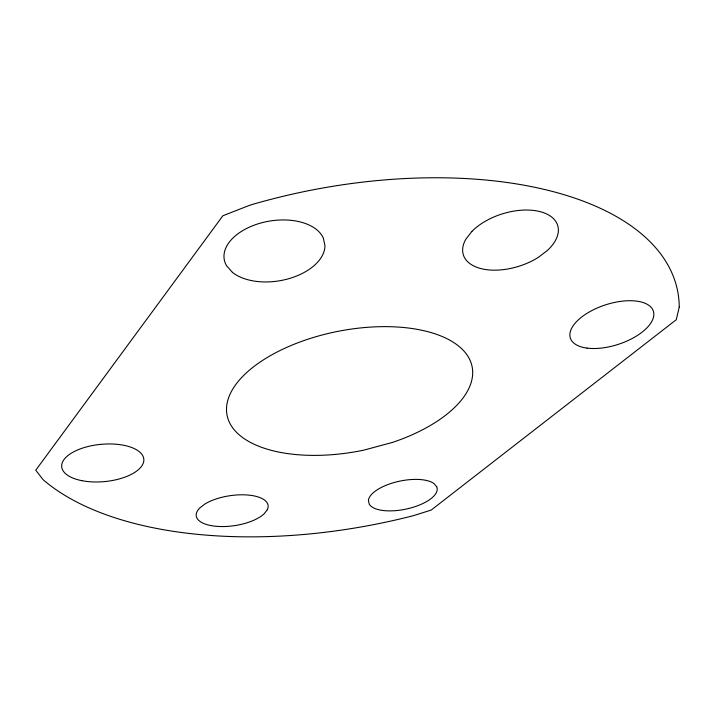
<?xml version="1.0" encoding="UTF-8"?>
<svg xmlns="http://www.w3.org/2000/svg" width="715" height="715" viewBox="0 0 715 715"><rect width="100%" height="100%" fill="white"/><g stroke="black" fill="none" stroke-linecap="round" stroke-linejoin="round"><path stroke-width="1.07" d="M679.25 306.967L676.283 319.703L431.208 510.063L413.467 515.649A341.207 170.107 -11.2 0 1 43.159 479.738L35.75 470.211L222.874 215.76L250.062 205.125A341.207 170.107 -11.2 0 1 679.25 306.967M471.909 231.392L465.814 239.266A49.398 27.474 -17.3 0 0 481.329 268.688A49.398 27.474 -17.3 0 0 538.592 257.194L547.476 250.384A49.398 27.474 -17.3 0 0 539.87 211.569A49.398 27.474 -17.3 0 0 471.909 231.392M267.249 509.831L264.032 513.915A36.304 15.14 -8.4 0 1 216.1 526.294A36.304 15.14 -8.4 0 1 199.664 508.07L204.874 504.039A36.304 15.14 -8.4 0 1 248.382 495.075A36.304 15.14 -8.4 0 1 267.249 509.831M392.374 442.442L363.703 450.173A124.902 60.784 -11.2 0 1 233.09 388.54A124.902 60.784 -11.2 0 1 435.48 333.968A124.902 60.784 -11.2 0 1 392.374 442.442M232.42 272.352L226.655 265.891A50.944 30.262 -9.5 0 1 259.911 223.268A50.944 30.262 -9.5 0 1 323.296 237.961L324.959 245.692A50.944 30.262 -9.5 0 1 288.949 278.644A50.944 30.262 -9.5 0 1 232.42 272.352M436.677 486.7L433.933 483.528A35.026 14.327 -11.8 0 0 395.887 482.044A35.026 14.327 -11.8 0 0 368.413 500.572L369.271 504.209A35.026 14.327 -11.8 0 0 409.695 508.24A35.026 14.327 -11.8 0 0 436.677 486.7M81.841 480.668A41.238 18.715 -5.3 0 0 143.849 460.165A41.238 18.715 -5.3 0 0 82.556 448.099A41.238 18.715 -5.3 0 0 81.841 480.668M587.033 348.107A43.624 20.753 -18 0 0 653.582 316.754A43.624 20.753 -18 0 0 594.916 309.041A43.624 20.753 -18 0 0 587.033 348.107"/></g></svg>
